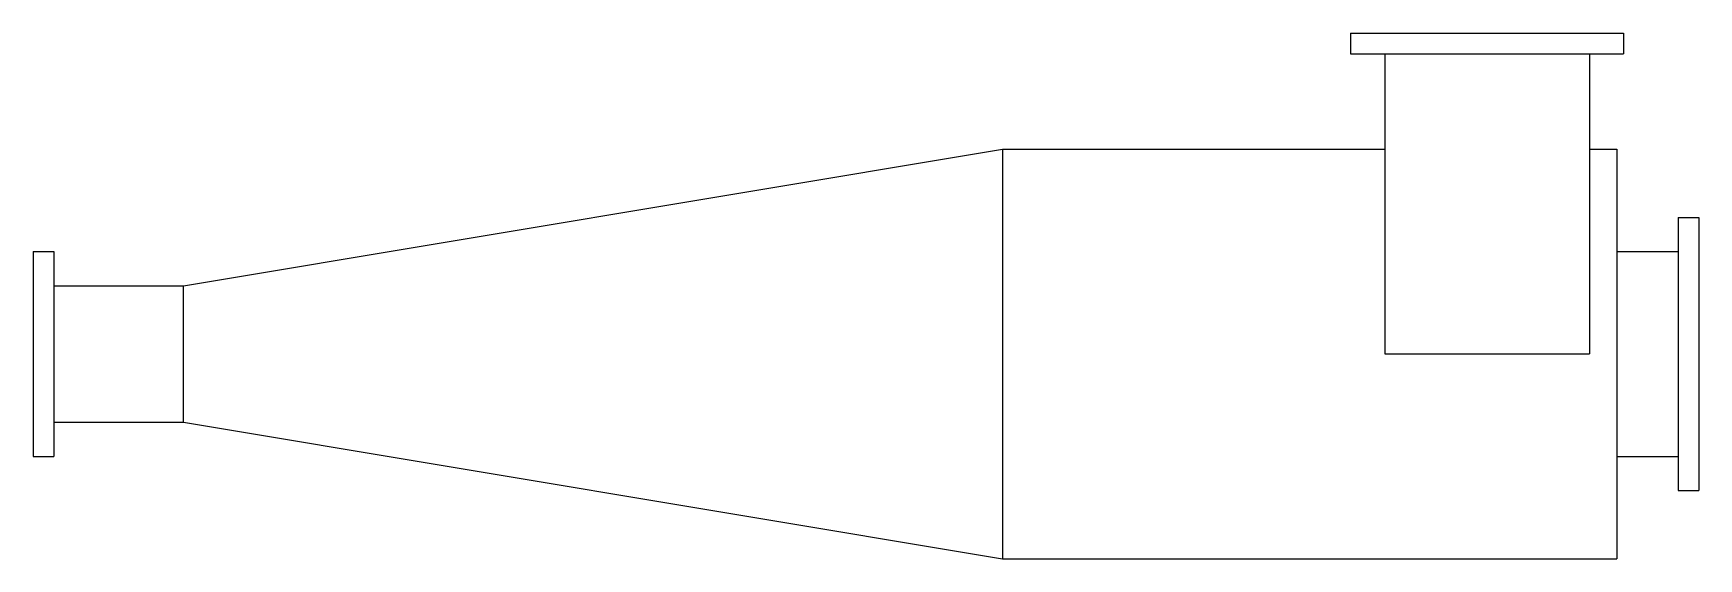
# Model space of a CAD drawing. Header units: millimetres. Extents: x -610 to 610, y -192 to 192.
import ezdxf

# ---------------------------------------------------------------- set-up
doc = ezdxf.new("R2010")
doc.units = ezdxf.units.MM
doc.layers.add('View_cyclone_side_dxf', color=7, linetype='CONTINUOUS')

msp = doc.modelspace()

# ---------------------------------------------------------------- linework, layer by layer
at = {"layer": 'View_cyclone_side_dxf'}
for p, q in [((355, 192.5), (355, 177.5)), ((355, 192.5), (555, 192.5)), ((555, 192.5), (555, 177.5)), ((355, 177.5), (555, 177.5)), ((380, 177.5), (380, -42.5)), ((530, 177.5), (530, -42.5)), ((-500, 7.5), (100, 107.5)), ((100, 107.5), (380, 107.5)), ((530, 107.5), (550, 107.5)), ((595, 57.5), (610, 57.5)), ((-610, 32.5), (-595, 32.5)), ((550, 32.5), (595, 32.5)), ((-595, 7.5), (-500, 7.5)), ((380, -42.5), (530, -42.5)), ((-595, -92.5), (-500, -92.5)), ((-500, -92.5), (100, -192.5)), ((-610, -117.5), (-595, -117.5)), ((550, -117.5), (595, -117.5)), ((595, -142.5), (610, -142.5)), ((100, -192.5), (550, -192.5))]:
    msp.add_line(p, q, dxfattribs=at)
for points in [[(100, 107.5), (100, 106.6), (100, 103.7), (100, 99.1), (100, 92.6), (100, 84.5), (100, 74.8), (100, 63.6), (100, 51), (100, 37.3), (100, 22.6), (100, 7), (100, -9.1), (100, -25.7), (100, -42.5)], [(550, 107.5), (550, 106.6), (550, 103.7), (550, 99.1), (550, 92.6), (550, 84.5), (550, 74.8), (550, 63.6), (550, 51), (550, 37.3), (550, 22.6), (550, 7), (550, -9.1), (550, -25.7), (550, -42.5)], [(595, 57.5), (595, 56.9), (595, 55), (595, 51.9), (595, 47.6), (595, 42.2), (595, 35.7), (595, 28.2), (595, 19.8), (595, 10.7), (595, 0.9), (595, -9.5), (595, -20.2), (595, -31.3), (595, -42.5)], [(610, 57.5), (610, 56.9), (610, 55), (610, 51.9), (610, 47.6), (610, 42.2), (610, 35.7), (610, 28.2), (610, 19.8), (610, 10.7), (610, 0.9), (610, -9.5), (610, -20.2), (610, -31.3), (610, -42.5)], [(-610, 32.5), (-610, 32), (-610, 30.6), (-610, 28.3), (-610, 25.1), (-610, 21), (-610, 16.1), (-610, 10.5), (-610, 4.3), (-610, -2.6), (-610, -10), (-610, -17.7), (-610, -25.8), (-610, -34.1), (-610, -42.5)], [(-595, 32.5), (-595, 32), (-595, 30.6), (-595, 28.3), (-595, 25.1), (-595, 21), (-595, 16.1), (-595, 10.5), (-595, 4.3), (-595, -2.6), (-595, -10), (-595, -17.7), (-595, -25.8), (-595, -34.1), (-595, -42.5)], [(-500, -42.5), (-500, -36.9), (-500, -31.4), (-500, -26), (-500, -20.8), (-500, -15.9), (-500, -11.3), (-500, -7.1), (-500, -3.4), (-500, -0.2), (-500, 2.5), (-500, 4.7), (-500, 6.2), (-500, 7.2), (-500, 7.5)], [(-610, -42.5), (-610, -50.9), (-610, -59.2), (-610, -67.3), (-610, -75), (-610, -82.4), (-610, -89.3), (-610, -95.5), (-610, -101.1), (-610, -106), (-610, -110.1), (-610, -113.3), (-610, -115.6), (-610, -117), (-610, -117.5)], [(-595, -42.5), (-595, -50.9), (-595, -59.2), (-595, -67.3), (-595, -75), (-595, -82.4), (-595, -89.3), (-595, -95.5), (-595, -101.1), (-595, -106), (-595, -110.1), (-595, -113.3), (-595, -115.6), (-595, -117), (-595, -117.5)], [(-500, -92.5), (-500, -92.2), (-500, -91.2), (-500, -89.7), (-500, -87.5), (-500, -84.8), (-500, -81.6), (-500, -77.9), (-500, -73.7), (-500, -69.1), (-500, -64.2), (-500, -59), (-500, -53.6), (-500, -48.1), (-500, -42.5)], [(100, -42.5), (100, -59.3), (100, -75.9), (100, -92), (100, -107.6), (100, -122.3), (100, -136), (100, -148.6), (100, -159.8), (100, -169.5), (100, -177.6), (100, -184.1), (100, -188.7), (100, -191.6), (100, -192.5)], [(550, -42.5), (550, -59.3), (550, -75.9), (550, -92), (550, -107.6), (550, -122.3), (550, -136), (550, -148.6), (550, -159.8), (550, -169.5), (550, -177.6), (550, -184.1), (550, -188.7), (550, -191.6), (550, -192.5)], [(595, -42.5), (595, -53.7), (595, -64.8), (595, -75.5), (595, -85.9), (595, -95.7), (595, -104.8), (595, -113.2), (595, -120.7), (595, -127.2), (595, -132.6), (595, -136.9), (595, -140), (595, -141.9), (595, -142.5)], [(610, -42.5), (610, -53.7), (610, -64.8), (610, -75.5), (610, -85.9), (610, -95.7), (610, -104.8), (610, -113.2), (610, -120.7), (610, -127.2), (610, -132.6), (610, -136.9), (610, -140), (610, -141.9), (610, -142.5)]]:
    msp.add_open_spline(points, degree=1, dxfattribs=at)

doc.saveas('drawing.dxf')
